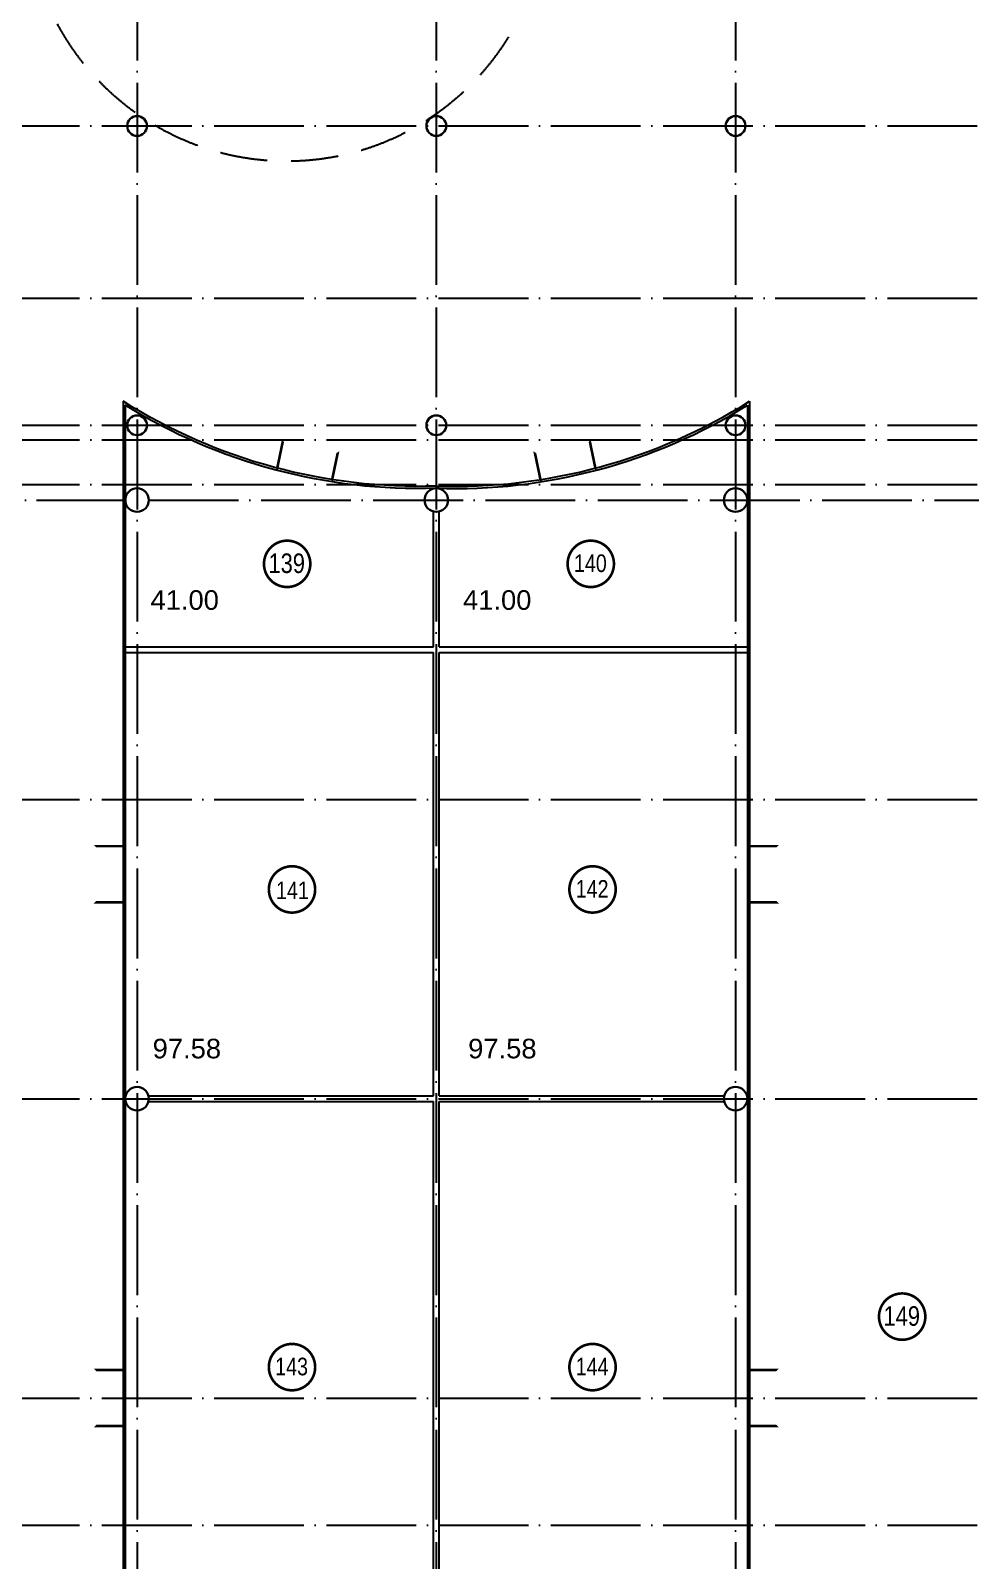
# Model space of a CAD drawing. Extents: x -4497 to 351150, y -50 to 322254.
# Drawn here: x 203923 to 229048, y 161747 to 202636 of the extents above; entities that cross this region are included whole.
import ezdxf
from ezdxf.enums import TextEntityAlignment as Align

# ---------------------------------------------------------------- set-up
doc = ezdxf.new("R2010")
doc.units = 0
doc.header["$LTSCALE"] = 100
doc.linetypes.add('ACAD_ISO04W100', pattern=[30, 24, -3, 0, -3])
doc.linetypes.add('DASHED', pattern=[19.05, 12.7, -6.35])
for name, color, linetype in [('axis', 40, 'CONTINUOUS'), ('COLON', 5, 'CONTINUOUS'), ('EEE', 7, 'CONTINUOUS'), ('GKL', 5, 'CONTINUOUS'), ('Glass', 4, 'CONTINUOUS'), ('S', 2, 'CONTINUOUS'), ('WALL', 7, 'CONTINUOUS')]:
    doc.layers.add(name, color=color, linetype=linetype)
doc.styles.add('ARIEL-17.5', font='arial.ttf', dxfattribs={"height": 15})

# ---------------------------------------------------------------- blocks, each defined once
blk = doc.blocks.new('A$C584E3954')
at = {"layer": 'Glass', "linetype": 'Continuous'}
for p, q in [((-885, -1234), (-885, -1174)), ((615, -1234), (615, -1174))]:
    blk.add_line(p, q, dxfattribs=at)
blk.add_lwpolyline([(615, -1234, 70, 70, 0), (615, -1984, 0, 0, 0), (-135, -1234, 0, 0, 0), (-885, -1984, 70, 70, 0), (-885, -1234, 70, 70, 0)], format="xyseb", dxfattribs=at)

msp = doc.modelspace()

# ---------------------------------------------------------------- linework, layer by layer
at = {"layer": 'axis', "linetype": 'ACAD_ISO04W100'}
for p, q in [((206769.3, 318243.4), (206769.3, 84615.2)), ((214769.3, 318243.4), (214769.3, 84615.2)), ((222769.3, 318243.4), (222769.3, 84615.2)), ((-1176.8, 200087.2), (274434.3, 200087.2)), ((-1176.8, 195487.2), (275749.3, 195487.2)), ((-1176.8, 192087.2), (272433.1, 192087.2)), ((-1176.8, 191702.2), (272433.1, 191702.2)), ((-1176.8, 190502.2), (272433.1, 190502.2)), ((183084.3, 190087.2), (272433.1, 190087.2)), ((-1176.8, 182087.2), (272433.1, 182087.2)), ((-1176.8, 174087.2), (272433.1, 174087.2)), ((-1176.8, 166087.2), (272433.1, 166087.2)), ((-1176.8, 162687.2), (272433.1, 162687.2))]:
    msp.add_line(p, q, dxfattribs=at)
at = {"layer": 'COLON', "lineweight": 30}
for points in [[(206504.3, 200087.2, 1), (207034.3, 200087.2, 1)], [(214504.3, 200087.2, 1), (215034.3, 200087.2, 1)], [(222504.3, 200087.2, 1), (223034.3, 200087.2, 1)], [(206504.3, 192087.2, 1), (207034.3, 192087.2, 1)], [(214504.3, 192087.2, 1), (215034.3, 192087.2, 1)], [(222504.3, 192087.2, 1), (223034.3, 192087.2, 1)]]:
    msp.add_lwpolyline(points, format="xyb", close=True, dxfattribs=at)
at = {"layer": 'COLON', "color": 2, "lineweight": 30}
for points in [[(206454.3, 190087.2, 1), (207084.3, 190087.2, 1)], [(214454.3, 190087.2, 1), (215084.3, 190087.2, 1)], [(222454.3, 190087.2, 1), (223084.3, 190087.2, 1)], [(206454.3, 174087.2, 1), (207084.3, 174087.2, 1)], [(222454.3, 174087.2, 1), (223084.3, 174087.2, 1)]]:
    msp.add_lwpolyline(points, format="xyb", close=True, dxfattribs=at)
at = {"layer": 'EEE', "linetype": 'Continuous'}
for points in [[(210161.9, 188383.1, 70, 70, 1), (211401, 188383.1, 70, 70, 1)], [(218279, 188383.1, 70, 70, 1), (219518.2, 188383.1, 70, 70, 1)], [(210291.9, 179681, 70, 70, 1), (211531, 179681, 70, 70, 1)], [(218326.5, 179681, 70, 70, 1), (219565.6, 179681, 70, 70, 1)], [(210291.9, 166912.8, 70, 70, 1), (211531, 166912.8, 70, 70, 1)], [(218326.5, 166912.8, 70, 70, 1), (219565.6, 166912.8, 70, 70, 1)]]:
    msp.add_lwpolyline(points, format="xyseb", close=True, dxfattribs=at)
at = {"layer": 'EEE', "linetype": 'Continuous', "const_width": 70}
msp.add_lwpolyline([(226603.6, 168262.7, 1), (227842.7, 168262.7, 1)], format="xyb", close=True, dxfattribs=at)
at = {"layer": 'GKL'}
for points in [[(214694.3, 186162.2), (214694.3, 189781.2)], [(214844.3, 186162.2), (214844.3, 189781.2)], [(214694.3, 174162.2), (214694.3, 186012.2)], [(214844.3, 174162.2), (214844.3, 186012.2)], [(214694.3, 158212.2), (214694.3, 174012.2)], [(214844.3, 158212.2), (214844.3, 174012.2)]]:
    msp.add_lwpolyline(points, dxfattribs=at)
at = {"layer": 'GKL', "flags": 128}
for points in [[(206454.3, 186162.2), (214694.3, 186162.2)], [(214844.3, 186162.2), (223084.3, 186162.2)], [(206454.3, 186012.2), (214694.3, 186012.2)], [(214844.3, 186012.2), (223084.3, 186012.2)], [(207075.2, 174162.2), (214694.3, 174162.2)], [(207075.2, 174012.2), (214694.3, 174012.2)], [(214844.3, 174162.2), (222463.4, 174162.2)], [(214844.3, 174012.2), (222463.4, 174012.2)]]:
    msp.add_lwpolyline(points, dxfattribs=at)
at = {"layer": 'Glass'}
for p, q in [((206394.3, 192728.1), (206394.3, 134277.2)), ((206454.3, 192620.1), (206454.3, 134277.2)), ((223084.3, 192620.1), (223084.3, 134277.2)), ((223144.3, 192728.1), (223144.3, 134277.2))]:
    msp.add_line(p, q, dxfattribs=at)
for points in [[(214769.3, 190462.3, -0.1493467), (206394.3, 192728.1)], [(214769.3, 190402.3, -0.1474576), (206454.3, 192620.1)], [(214769.3, 190462.3, 0.1493467), (223144.3, 192728.1)], [(214769.3, 190402.3, 0.1474576), (223084.3, 192620.1)]]:
    msp.add_lwpolyline(points, format="xyb", dxfattribs=at)
at = {"layer": 'S', "const_width": 140}
msp.add_lwpolyline([(206454.3, 192620.1), (206454.3, 192620.1)], close=True, dxfattribs=at)
at = {"layer": 'WALL', "linetype": 'DASHED'}
msp.add_circle((210769.3, 206087.2), 6945, dxfattribs=at)

# ---------------------------------------------------------------- block references
at = {"layer": 'Glass'}
for p, rotation in [((210866.4, 189608.1), 168.2044917150134), ((207628.6, 179952.1), 270), ((207628.6, 165952.1), 270)]:
    msp.add_blockref('A$C584E3954', p, dxfattribs=dict(at, rotation=rotation))
at = {"layer": 'Glass', "xscale": -1}
for p, rotation in [((218672.2, 189608.1), 191.7955082849866), ((221910, 179952.1), 90), ((221910, 165952.1), 90)]:
    msp.add_blockref('A$C584E3954', p, dxfattribs=dict(at, rotation=rotation))

# ---------------------------------------------------------------- texts
at = {"layer": 'EEE', "linetype": 'Continuous', "style": 'ARIEL-17.5', "width": 0.8}
for s, height, p in [('139', 523.25, (210770.3, 188399.8)), ('140', 470.93, (218887.4, 188399.8)), ('142', 470.93, (218934.9, 179697.7)), ('141', 470.93, (210922.6, 179656.6)), ('143', 470.93, (210900.3, 166929.6)), ('144', 470.93, (218934.9, 166929.6))]:
    msp.add_text(s, height=height, dxfattribs=at).set_placement(p, align=Align.MIDDLE)
at = {"layer": 'EEE', "linetype": 'Continuous', "lineweight": 20, "style": 'ARIEL-17.5', "width": 0.8}
msp.add_text('149', height=523.25, dxfattribs=at).set_placement((227211.9, 168279.4), align=Align.MIDDLE)
at = {"layer": 'S', "linetype": 'Continuous', "lineweight": 20, "style": 'ARIEL-17.5'}
for s, p in [('41.00', (208042.5, 187154.6)), ('41.00', (216397.7, 187154.6)), ('97.58', (208100.6, 175165.6)), ('97.58', (216534.9, 175165.6))]:
    msp.add_text(s, height=523.25, dxfattribs=at).set_placement(p, align=Align.CENTER)

doc.saveas('drawing.dxf')
